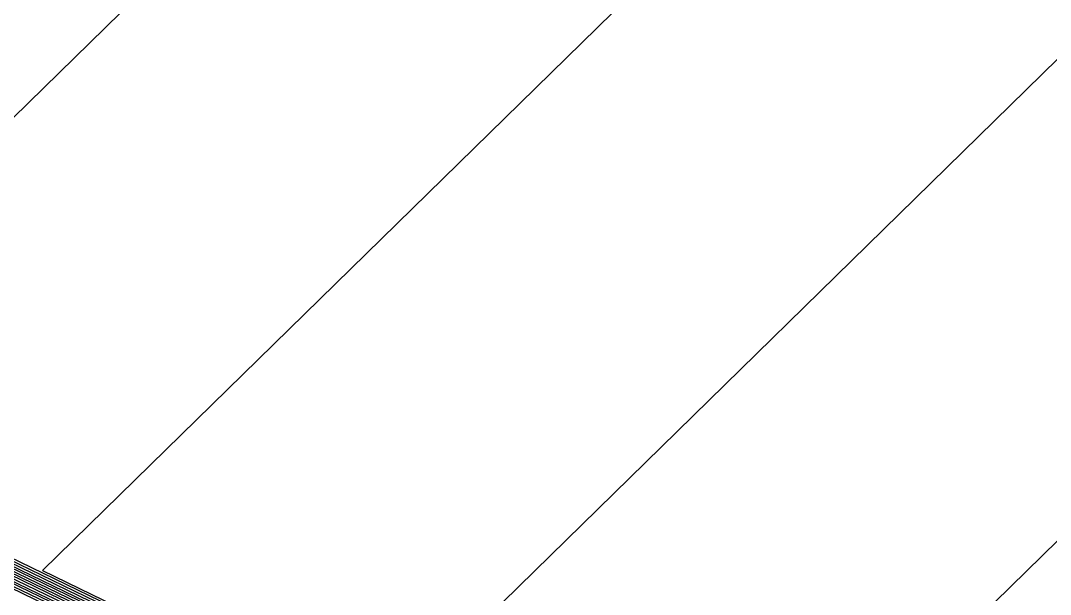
# Model space of a CAD drawing. Extents: x 7084 to 11035, y 13750 to 16729.
# Drawn here: x 8663.817 to 8664.852, y 15521.816 to 15522.393 of the extents above; entities that cross this region are included whole.
import ezdxf

# ---------------------------------------------------------------- set-up
doc = ezdxf.new("R2010")
doc.units = 0
doc.layers.add('Default', color=7, linetype='Continuous')

msp = doc.modelspace()

# ---------------------------------------------------------------- linework, layer by layer
at = {"layer": 'Default'}
for points in [[(8334.0679, 15238.8849), (8481.2701, 15315.8932), (8503.3486, 15314.5737), (8546.1307, 15403.1936), (8606.168, 15412.4301), (8642.8383, 15464.3798), (8687.4814, 15442.8279), (8739.2575, 15429.3276), (8794.796, 15464.0391), (8737.9031, 15532.9757), (8705.8166, 15501.5542), (8661.1735, 15523.1061), (8693.26, 15554.5276), (8758.3463, 15687.2345), (8827.1031, 15736.1283), (8943.2258, 15763.631), (8990.0629, 15838.9652), (9130.574, 15741.8678), (9277.2553, 15737.2839), (9359.7634, 15708.2533)], [(8329.0373, 15239.7063), (8479.5351, 15318.4387), (8502.1079, 15317.0896), (8544.4075, 15404.71), (8605.7889, 15414.1533), (8642.0456, 15465.5171), (8687.6882, 15443.4827), (8738.8803, 15430.1347), (8793.7925, 15464.4547), (8737.5412, 15532.6138), (8705.8166, 15501.5467), (8660.174, 15523.5811), (8691.8986, 15554.6482), (8758.4421, 15690.3261), (8826.4235, 15738.6685), (8941.2365, 15765.8611)], [(8337.4216, 15238.3373), (8482.4268, 15314.1963), (8504.1758, 15312.8964), (8547.2795, 15402.1826), (8606.4207, 15411.2813), (8643.3667, 15463.6216), (8687.3436, 15442.3914), (8739.5089, 15428.7895), (8795.465, 15463.7621), (8738.1444, 15533.217), (8705.8166, 15501.5592), (8661.8398, 15522.7894), (8694.1675, 15554.4472), (8758.2824, 15685.1734), (8827.5562, 15734.4348), (8944.552, 15762.1443)], [(8339.0985, 15238.0635), (8483.0051, 15313.3478), (8504.5894, 15312.0578), (8547.8539, 15401.6771), (8606.5471, 15410.7069), (8643.631, 15463.2424), (8687.2746, 15442.1731), (8739.6346, 15428.5205), (8795.7996, 15463.6235), (8738.265, 15533.3376), (8705.8166, 15501.5617), (8662.1729, 15522.6311), (8694.6213, 15554.4069), (8758.2505, 15684.1428), (8827.7827, 15733.588), (8945.2151, 15761.4009)], [(8945.8782, 15760.6576), (8828.0093, 15732.7413), (8758.2185, 15683.1122), (8695.0751, 15554.3667), (8662.5061, 15522.4727), (8705.8166, 15501.5642), (8738.3856, 15533.4582), (8796.1341, 15463.485), (8739.7604, 15428.2515), (8687.2057, 15441.9548), (8643.8952, 15462.8633), (8606.6735, 15410.1325), (8548.4283, 15401.1717), (8505.003, 15311.2191), (8483.5834, 15312.4993), (8340.7753, 15237.7897)], [(8946.5413, 15759.9142), (8828.2358, 15731.8945), (8758.1866, 15682.0817), (8695.5289, 15554.3265), (8662.8393, 15522.3144), (8705.8166, 15501.5667), (8738.5062, 15533.5788), (8796.4686, 15463.3465), (8739.8861, 15427.9824), (8687.1368, 15441.7365), (8644.1594, 15462.4842), (8606.7998, 15409.5581), (8549.0027, 15400.6662), (8505.4165, 15310.3805), (8484.1618, 15311.6508), (8342.4522, 15237.5159)], [(8344.1291, 15237.2422), (8484.7401, 15310.8023), (8505.8301, 15309.5419), (8549.5772, 15400.1607), (8606.9262, 15408.9836), (8644.4237, 15462.1051), (8687.0678, 15441.5183), (8740.0118, 15427.7134), (8796.8031, 15463.2079), (8738.6269, 15533.6995), (8705.8166, 15501.5692), (8663.1724, 15522.156), (8695.9827, 15554.2863), (8758.1547, 15681.0511), (8828.4624, 15731.0478), (8947.2044, 15759.1709)], [(8485.3185, 15309.9538), (8506.2437, 15308.7032), (8550.1516, 15399.6552), (8607.0526, 15408.4092), (8644.6879, 15461.726), (8686.9989, 15441.3), (8740.1375, 15427.4444), (8797.1376, 15463.0694), (8738.7475, 15533.8201), (8705.8166, 15501.5717), (8663.5056, 15521.9977), (8696.4365, 15554.2461), (8758.1227, 15680.0206), (8828.6889, 15730.201), (8947.8675, 15758.4275)], [(8948.5306, 15757.6842), (8828.9155, 15729.3543), (8758.0908, 15678.99), (8696.8902, 15554.2059), (8663.8387, 15521.8394), (8705.8166, 15501.5742), (8738.8681, 15533.9407), (8797.4721, 15462.9309), (8740.2632, 15427.1753), (8686.93, 15441.0817), (8644.9521, 15461.3469), (8607.1789, 15407.8348), (8550.726, 15399.1497), (8506.6573, 15307.8646), (8485.8968, 15309.1053), (8347.4828, 15236.6946)], [(8349.1597, 15236.4208), (8486.4751, 15308.2569), (8507.0708, 15307.026), (8551.3004, 15398.6443), (8607.3053, 15407.2604), (8645.2163, 15460.9678), (8686.8611, 15440.8634), (8740.389, 15426.9063), (8797.8066, 15462.7923), (8738.9888, 15534.0613), (8705.8166, 15501.5767), (8664.1719, 15521.681), (8697.344, 15554.1657), (8758.0589, 15677.9594), (8829.142, 15728.5075), (8949.1937, 15756.9408)], [(8350.8365, 15236.147), (8487.0535, 15307.4084), (8507.4844, 15306.1873), (8551.8748, 15398.1388), (8607.4317, 15406.686), (8645.4806, 15460.5887), (8686.7921, 15440.6452), (8740.5147, 15426.6373), (8798.1411, 15462.6538), (8739.1094, 15534.182), (8705.8166, 15501.5792), (8664.505, 15521.5227), (8697.7978, 15554.1255), (8758.0269, 15676.9289), (8829.3686, 15727.6608), (8949.8568, 15756.1975)], [(8825.9704, 15740.362), (8758.506, 15692.3873), (8690.9911, 15554.7286), (8659.5077, 15523.8977), (8705.8166, 15501.5417), (8737.3, 15532.3726), (8793.1235, 15464.7318), (8738.6289, 15430.6727), (8687.8261, 15443.9193), (8641.5171, 15466.2753), (8605.5361, 15415.3022), (8543.2586, 15405.721), (8501.2808, 15318.7669), (8478.3784, 15320.1356), (8325.6836, 15240.2539)], [(8826.1969, 15739.5153), (8758.474, 15691.3567), (8691.4448, 15554.6884), (8659.8408, 15523.7394), (8705.8166, 15501.5442), (8737.4206, 15532.4932), (8793.458, 15464.5933), (8738.7546, 15430.4037), (8687.7571, 15443.701), (8641.7814, 15465.8962), (8605.6625, 15414.7277), (8543.8331, 15405.2155), (8501.6943, 15317.9282), (8478.9567, 15319.2872), (8327.3604, 15239.9801)], [(8826.65, 15737.8218), (8758.4102, 15689.2956), (8692.3524, 15554.608), (8660.5071, 15523.4227), (8705.8166, 15501.5492), (8737.6619, 15532.7345), (8794.127, 15464.3162), (8739.0061, 15429.8656), (8687.6193, 15443.2645), (8642.3098, 15465.138), (8605.9152, 15413.5789), (8544.9819, 15404.2045), (8502.5215, 15316.251), (8480.1134, 15317.5902), (8330.7142, 15239.4325)], [(8826.8766, 15736.975), (8758.3782, 15688.265), (8692.8062, 15554.5678), (8660.8403, 15523.2644), (8705.8166, 15501.5517), (8737.7825, 15532.8551), (8794.4615, 15464.1777), (8739.1318, 15429.5966), (8687.5503, 15443.0462), (8642.5741, 15464.7589), (8606.0416, 15413.0045), (8545.5563, 15403.6991), (8502.9351, 15315.4123), (8480.6917, 15316.7417), (8332.391, 15239.1587)], [(8335.7448, 15238.6111), (8481.8484, 15315.0447), (8503.7622, 15313.7351), (8546.7051, 15402.6881), (8606.2944, 15411.8557), (8643.1025, 15464.0007), (8687.4125, 15442.6096), (8739.3832, 15429.0585), (8795.1305, 15463.9006), (8738.0237, 15533.0963), (8705.8166, 15501.5567), (8661.5066, 15522.9477), (8693.7138, 15554.4874), (8758.3144, 15686.2039)]]:
    msp.add_lwpolyline(points, dxfattribs=at)

doc.saveas('drawing.dxf')
